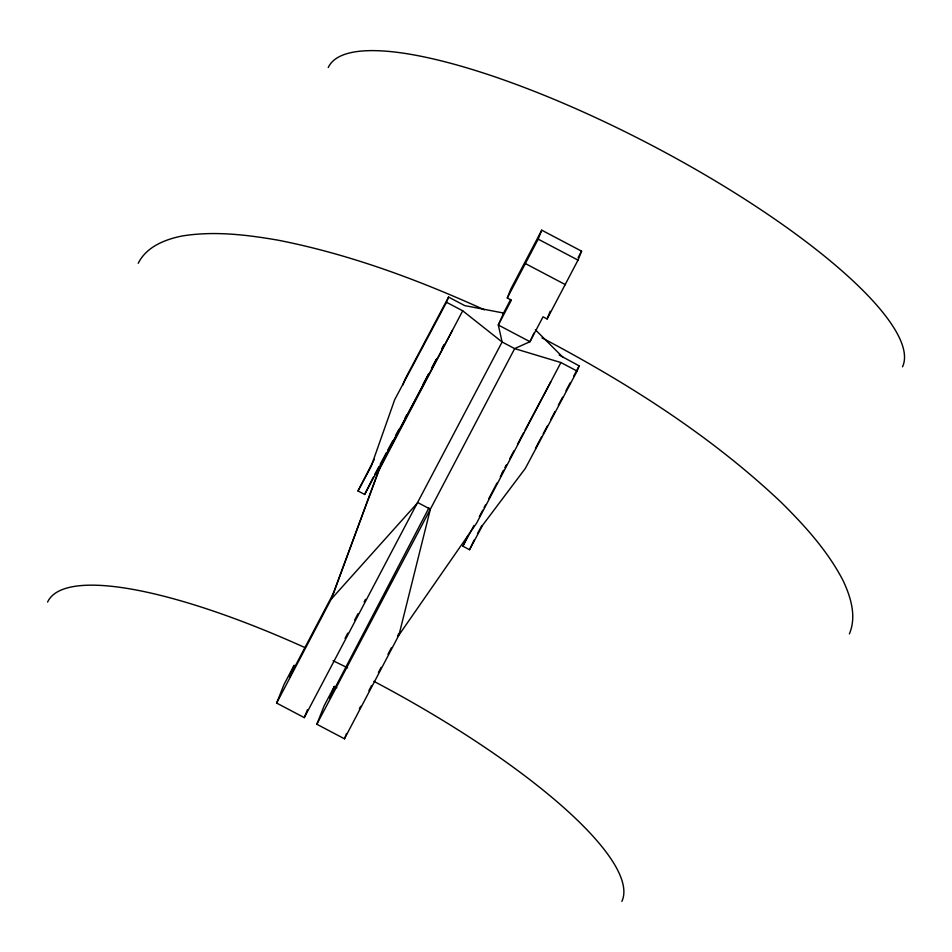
<?xml version="1.0" encoding="UTF-8"?>
<svg xmlns="http://www.w3.org/2000/svg" width="952" height="952" viewBox="0 0 952 952"><rect width="100%" height="100%" fill="white"/><g stroke="black" fill="none" stroke-linecap="round" stroke-linejoin="round"><path stroke-width="1.43" d="M336.829 687.749L334.319 686.428L324.132 705.848L316.837 724.246L344.469 738.8L398.971 635.008L430.352 509.201L514.663 348.61L529.966 341.697L543.033 316.814L547.114 318.968L578.007 260.122L581.565 251.161L541.736 230.182L510.843 289.027L507.285 297.988L511.367 300.142L498.312 325.013L502.109 341.994L304.283 717.629L276.639 703.076L283.934 684.678L294.132 665.258L289.467 677.027L333.771 592.644L380.443 466.206L428.852 373.981M849.386 633.913C856.8 616.361 850.767 596.999 843.103 580.637C827.645 550.827 804.821 525.742 781.128 502.275C711.215 436.171 629.343 384.049 544.556 339.198L541.986 337.9M402.851 384.989L404.933 379.455L448.57 297.084L464.755 305.616L503.679 313.053L498.312 325.013L529.966 341.697L534.024 332.986M276.639 703.076L331.129 599.272L378.372 471.395L462.696 310.804L446.512 302.284L448.57 297.084M304.283 717.629L307.413 709.752M334.319 686.428L329.654 698.197L428.935 507.892M507.285 297.988L538.189 239.154L541.736 230.182M344.469 738.8L346.564 733.54M547.114 318.968L550.161 311.28M467.48 536.547L462.874 546.21L469.526 549.709L482.7 525.123L525.325 468.432L577.102 371.078L579.161 365.877L559.193 355.013M452.498 330.225L364.652 494.469L358 490.958L374.279 459.388M364.652 494.469L373.303 477.13M469.526 549.709L474.132 540.046M364.128 601.973L365.485 599.355M446.512 302.284L394.723 399.638L371.173 466.373L358 490.958M431.613 368.721L436.444 359.523M441.966 349.003L444.037 345.052M510.665 299.499L502.775 314.529L503.679 313.053M345.052 638.352L347.777 633.163M354.596 620.18L358 613.695M316.837 724.246L430.352 509.201L417.797 502.585L331.129 599.272M578.126 257.695L581.565 251.161M359.344 708.859L360.701 706.265M368.888 690.688L371.613 685.488M378.42 672.505L381.157 667.316M387.964 654.333L391.379 647.848M397.508 636.162L398.876 633.568M479.344 516.662L482.723 510.212M484.08 507.63L485.437 505.048M488.828 498.598L496.944 483.128M500.335 476.678L503.715 470.228L502.251 472.763M506.428 465.064L505.072 467.646L506.381 465.052M577.102 371.078L560.918 362.545L476.607 523.136L398.971 635.008M423.2 384.061L428.733 373.6M431.506 368.376L436.349 359.213M441.895 348.753L443.977 344.838M535.524 448.249L541.759 436.48M543.152 433.862L547.305 426.02M550.768 419.487L554.921 411.645M558.384 405.1L562.537 397.258M566 390.725L570.153 382.882M573.616 376.337L579.161 365.877M509.832 458.602L513.985 450.808M517.46 444.322L523.695 432.625M525.076 430.03L550.72 381.966M374.683 474.536L378.848 466.777M380.241 464.183L386.476 452.557M387.857 449.975L392.712 440.931M395.485 435.766L398.947 429.304M405.183 417.69L406.563 415.108M462.874 546.21L473.977 525.504M477.487 533.667L481.641 525.909M138.219 263.299C146.441 246.782 164.803 239.523 181.868 236.036C213.914 230.777 246.52 234.716 278.258 240.213C349.646 254.255 418.273 279.769 484.354 309.817M560.918 362.545L514.663 348.61L502.109 341.994L462.696 310.804M538.189 239.154L578.007 260.122M525.623 263.692L565.452 284.672M535.333 329.725L562.977 357.357M328.25 67.532A323.811 80.527 27.7 0 1 649.312 144.038A323.811 80.527 27.7 0 1 902.52 366.806M47.6 602.08A323.811 80.527 27.7 0 1 305.425 647.8M333.093 660.747A323.811 80.527 27.7 0 1 347.611 667.864M373.898 681.334A323.811 80.527 27.7 0 1 621.87 901.365"/></g></svg>
